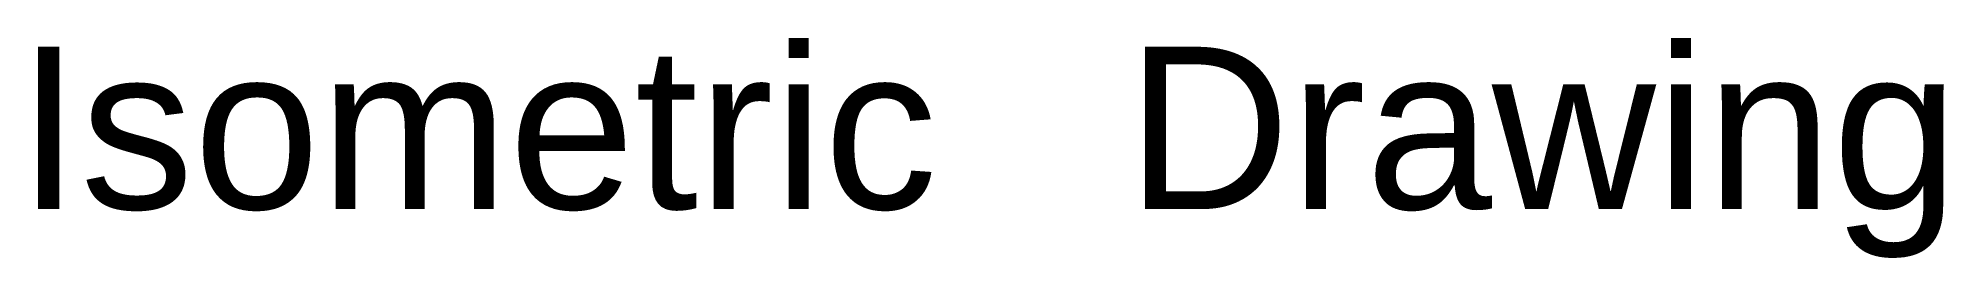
# Paper-space layout 'Layout1' of a CAD drawing. Header units: inches. Extents: x 3.25 to 4.89, y 0.78 to 0.97.
import ezdxf

# ---------------------------------------------------------------- set-up
doc = ezdxf.new("R2010")
doc.units = ezdxf.units.IN
doc.header["$MEASUREMENT"] = 0
doc.styles.get("Standard").update_dxf_attribs({"font": 'arial.ttf'})

psp = doc.layouts.get("Layout1")

# ---------------------------------------------------------------- texts
psp.add_text('Isometric   Drawing ', height=0.139426).set_placement((3.2346, 0.8193))

doc.saveas('drawing.dxf')
